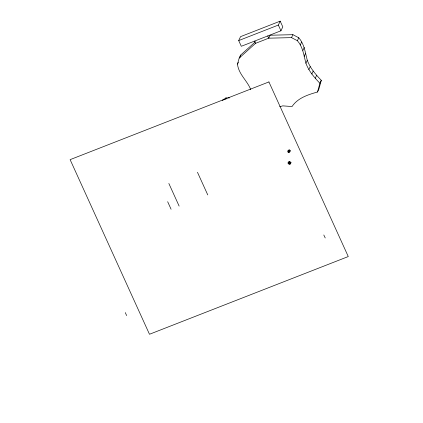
<?xml version="1.0" encoding="UTF-8"?>
<svg xmlns="http://www.w3.org/2000/svg" width="423" height="423" viewBox="0 0 423 423"><rect width="100%" height="100%" fill="white"/><g stroke="black" fill="none" stroke-linecap="round" stroke-linejoin="round"><path stroke-width="0.63" d="M288.153 163.553L288.163 162.168L289.401 161.507L291.146 162.543L289.903 164.589L288.153 163.553L289.401 161.507M287.894 151.936L288.052 150.614L289.158 149.853L290.522 150.657L289.253 152.74L287.894 151.936L289.158 149.853M279.698 106.744L282.749 105.866L292.034 106.543C297.75 97.93 308.044 94.689 317.514 92.003L319.899 83.262L321.279 80.317C315.621 74.411 310.117 68.092 307.294 60.278C305.216 52.478 304.327 44.103 298.765 37.774L292.912 34.681L270.128 35.231L268.748 38.181L255.529 43.347L239.196 58.083L237.493 64.132C238.561 74.231 247.228 80.56 250.728 89.581M321.279 80.317L318.894 89.057L317.514 92.003M239.894 57.56L240.576 55.138L255.471 41.703M238.699 40.571L240.534 36.653L280.19 21.15L282.791 26.866L280.957 30.784L241.295 46.287L238.699 40.571L278.355 25.068L280.19 21.15M239.196 58.083L240.576 55.138M237.493 64.132L238.323 62.366M267.738 35.95L268.748 38.181L291.532 37.626L292.912 34.681M319.899 83.262C314.241 77.356 308.737 71.038 305.914 63.228C303.836 55.424 302.947 47.048 297.385 40.719L298.765 37.774M300.272 44.975L301.652 42.03M302.926 50.411L304.306 47.466M304.132 56.407L305.512 53.462M305.914 63.228L307.294 60.278M308.853 69.594L310.233 66.644M311.814 74.009L313.194 71.059M315.272 78.223L316.653 75.278M288.571 152.338L289.84 150.255M289.025 164.071L290.273 162.025M167.661 201.708L171.088 209.242M223.148 100.045L224.058 99.104L222.329 100.404M225.993 98.903L223.259 99.722L225.803 98.236L226.892 98.897M225.512 97.951L226.691 97.739M227.674 97.819L229.478 97.925M291.532 37.626L297.385 40.719M288.052 150.614L289.887 151.698M288.163 162.168L290.522 163.564M323.807 234.987L325.224 237.953M278.355 25.068L280.957 30.784M254.519 41.116L255.529 43.347M197.467 172.272L207.751 194.903M168.846 183.46L179.13 206.091M125.308 312.592L126.614 315.6M268.917 81.935L70.123 159.645L149.483 334.265L348.272 256.555L268.917 81.935"/></g></svg>
